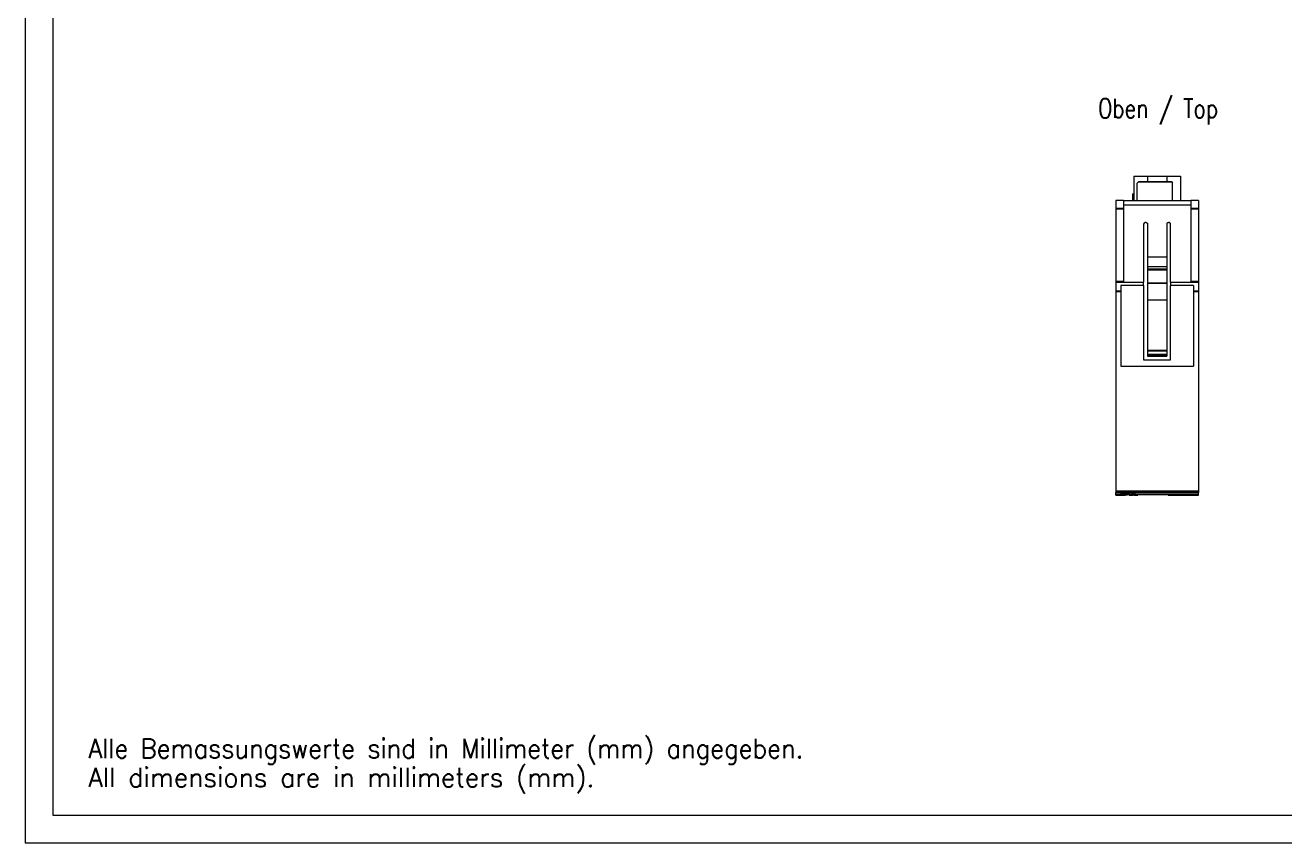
# Model space of a CAD drawing. Header units: millimetres. Extents: x 0 to 420, y 0 to 297.
# Drawn here: x 0 to 228.9, y 0 to 148.5 of the extents above; entities that cross this region are included whole.
import ezdxf

# ---------------------------------------------------------------- set-up
doc = ezdxf.new("R2010")
doc.units = ezdxf.units.MM
for name, color, linetype in [('1', 7, 'Continuous'), ('106', 7, 'Continuous'), ('201', 7, 'Continuous')]:
    doc.layers.add(name, color=color, linetype=linetype)
doc.styles.add('blockfont', font='simplex.shx')
doc.styles.add('latin_extended', font='simplex.shx')

msp = doc.modelspace()

# ---------------------------------------------------------------- linework, layer by layer
at = {"layer": '1', "color": 7, "linetype": 'Continuous', "lineweight": 13}
for p, q in [((201.43, 121.05), (201.43, 116.65)), ((201.43, 121.05), (203.9, 121.05)), ((202.21, 120), (201.96, 119.75)), ((201.96, 119.75), (201.96, 116.65)), ((202.31, 120.1), (202.21, 120)), ((208.41, 120), (202.21, 120)), ((202.31, 120.1), (208.31, 120.1)), ((203.9, 121.05), (207.41, 121.05)), ((203.9, 121.05), (203.9, 120.1)), ((207.41, 121.05), (209.88, 121.05)), ((207.41, 121.05), (207.41, 120.1)), ((208.31, 120.1), (208.41, 120)), ((208.41, 120), (208.41, 116.65)), ((209.88, 121.05), (209.88, 116.65)), ((201.16, 117.9), (201.16, 116.9)), ((201.16, 117.9), (201.43, 117.9)), ((201.16, 116.9), (201.43, 116.9)), ((201.16, 116.9), (201.16, 116.65)), ((198.16, 116.65), (198.16, 115.15)), ((199.56, 116.65), (198.16, 116.65)), ((198.16, 115.15), (198.16, 101.92)), ((199.56, 116.65), (199.56, 115.86)), ((199.56, 116.65), (211.76, 116.65)), ((199.56, 115.86), (199.56, 101.85)), ((199.56, 115.86), (211.76, 115.86)), ((213.16, 116.65), (211.76, 116.65)), ((211.76, 116.65), (211.76, 115.86)), ((211.76, 115.86), (211.76, 101.85)), ((213.16, 116.65), (213.16, 115.15)), ((213.16, 115.15), (213.16, 101.92)), ((203.21, 112.35), (203.21, 101.85)), ((203.55, 112.65), (203.51, 112.65)), ((203.88, 112.55), (203.78, 112.55)), ((203.88, 112.55), (203.88, 106.35)), ((207.44, 112.55), (207.44, 106.35)), ((207.53, 112.55), (207.44, 112.55)), ((207.8, 112.65), (207.76, 112.65)), ((208.1, 101.85), (208.1, 112.35)), ((203.88, 106.35), (203.88, 104.6)), ((207.44, 106.35), (203.88, 106.35)), ((207.44, 106.35), (207.44, 104.6)), ((203.88, 104.6), (203.88, 104.2)), ((207.44, 104.6), (203.88, 104.6)), ((203.88, 104.2), (203.88, 103.98)), ((207.44, 104.2), (203.88, 104.2)), ((203.88, 103.98), (203.88, 101.64)), ((207.44, 103.98), (203.88, 103.98)), ((207.44, 104.6), (207.44, 104.2)), ((207.44, 104.2), (207.44, 103.98)), ((207.44, 103.98), (207.44, 101.64)), ((198.16, 101.92), (198.16, 101.78)), ((199.56, 101.92), (198.16, 101.92)), ((198.16, 101.78), (198.16, 100.15)), ((203.21, 101.78), (198.16, 101.78)), ((199.07, 101.2), (199.07, 100.15)), ((203.21, 101.2), (199.07, 101.2)), ((199.56, 101.85), (203.21, 101.85)), ((203.21, 101.78), (203.21, 101.85)), ((203.21, 101.2), (203.21, 101.78)), ((203.21, 101.2), (203.21, 87.75)), ((203.88, 101.64), (203.88, 101.59)), ((207.44, 101.64), (203.88, 101.64)), ((203.88, 101.59), (203.88, 98.54)), ((207.44, 101.59), (203.88, 101.59)), ((207.44, 101.64), (207.44, 101.59)), ((207.44, 101.59), (207.44, 98.54)), ((208.1, 101.85), (211.76, 101.85)), ((208.1, 101.85), (208.1, 101.78)), ((213.16, 101.78), (208.1, 101.78)), ((208.1, 101.78), (208.1, 101.2)), ((212.24, 101.2), (208.1, 101.2)), ((208.1, 87.75), (208.1, 101.2)), ((213.16, 101.92), (211.76, 101.92)), ((212.24, 101.2), (212.24, 100.15)), ((213.16, 101.92), (213.16, 101.78)), ((213.16, 101.78), (213.16, 100.15)), ((198.16, 100.15), (198.16, 63.87)), ((199.07, 100.15), (199.07, 86.6)), ((203.88, 98.54), (203.88, 89.33)), ((207.44, 98.54), (203.88, 98.54)), ((207.44, 98.54), (207.44, 89.33)), ((212.24, 100.15), (212.24, 86.6)), ((213.16, 100.15), (213.16, 63.87)), ((213.17, 97.45), (213.16, 97.45)), ((213.16, 96.9), (213.17, 96.9)), ((203.88, 89.33), (203.88, 88.61)), ((207.44, 89.33), (207.44, 88.61)), ((203.21, 87.75), (208.1, 87.75)), ((203.88, 88.61), (203.88, 88.38)), ((203.88, 88.38), (207.44, 88.38)), ((207.44, 88.61), (207.44, 88.38)), ((199.07, 86.6), (212.24, 86.6)), ((213.17, 82.79), (213.16, 82.79)), ((213.16, 82.25), (213.17, 82.25)), ((213.16, 63.87), (198.16, 63.87)), ((198.16, 63.87), (198.16, 63.64)), ((198.16, 63.4), (198.16, 63.64)), ((199.15, 63.64), (198.16, 63.64)), ((198.16, 63.15), (198.16, 63.4)), ((198.16, 63.4), (199.11, 63.4)), ((198.16, 63.15), (199.86, 63.15)), ((199.11, 63.35), (199.11, 63.49)), ((200.21, 63.49), (199.11, 63.49)), ((200.21, 63.35), (199.11, 63.35)), ((199.11, 63.14), (199.11, 63.15)), ((200.21, 63.14), (199.11, 63.14)), ((199.15, 63.62), (199.15, 63.66)), ((199.15, 63.56), (199.15, 63.62)), ((199.26, 63.56), (199.15, 63.56)), ((199.26, 63.62), (199.26, 63.6)), ((199.26, 63.59), (199.26, 63.56)), ((199.27, 63.72), (199.27, 63.82)), ((199.73, 63.66), (199.73, 63.72)), ((199.81, 63.67), (199.81, 63.72)), ((199.86, 63.15), (199.86, 63.35)), ((211.45, 63.21), (199.86, 63.21)), ((199.95, 63.67), (199.95, 63.71)), ((199.97, 63.61), (199.97, 63.67)), ((200.1, 63.64), (199.97, 63.64)), ((200.05, 63.71), (200.05, 63.82)), ((200.05, 63.67), (200.05, 63.71)), ((200.3, 63.71), (200.1, 63.71)), ((200.1, 63.61), (200.1, 63.71)), ((200.1, 63.6), (200.1, 63.61)), ((200.1, 63.61), (200.3, 63.61)), ((200.3, 63.6), (200.1, 63.6)), ((200.21, 63.35), (200.21, 63.49)), ((200.21, 63.4), (213.16, 63.4)), ((200.21, 63.14), (200.21, 63.21)), ((200.3, 63.62), (200.3, 63.72)), ((200.33, 63.72), (200.3, 63.72)), ((200.3, 63.61), (200.3, 63.62)), ((200.3, 63.62), (200.41, 63.62)), ((200.47, 63.83), (200.33, 63.83)), ((200.33, 63.73), (200.33, 63.83)), ((200.33, 63.66), (200.33, 63.73)), ((200.33, 63.73), (200.47, 63.73)), ((200.44, 63.66), (200.33, 63.66)), ((200.41, 63.62), (200.41, 63.66)), ((200.41, 63.62), (200.41, 63.61)), ((200.41, 63.61), (200.68, 63.61)), ((200.68, 63.6), (200.41, 63.6)), ((200.43, 63.57), (200.43, 63.58)), ((200.44, 63.72), (200.44, 63.66)), ((200.54, 63.71), (200.44, 63.71)), ((200.47, 63.73), (200.47, 63.83)), ((200.47, 63.57), (200.47, 63.6)), ((200.55, 63.14), (200.55, 63.21)), ((200.55, 63.14), (201.33, 63.14)), ((200.68, 63.61), (200.68, 63.69)), ((200.68, 63.61), (200.68, 63.6)), ((200.69, 63.57), (200.69, 63.67)), ((200.72, 63.56), (200.72, 63.66)), ((200.91, 63.64), (200.72, 63.64)), ((200.73, 63.7), (200.73, 63.8)), ((200.91, 63.62), (200.91, 63.72)), ((200.91, 63.56), (200.91, 63.62)), ((201.02, 63.56), (200.91, 63.56)), ((201.1, 63.66), (200.94, 63.66)), ((201.02, 63.66), (201.02, 63.77)), ((201.02, 63.62), (201.02, 63.6)), ((201.02, 63.59), (201.02, 63.56)), ((201.33, 63.14), (201.33, 63.21)), ((201.36, 63.19), (201.36, 63.21)), ((201.38, 63.17), (201.38, 63.21)), ((201.39, 63.16), (201.39, 63.21)), ((201.4, 63.14), (201.4, 63.21)), ((201.48, 63.14), (201.48, 63.21)), ((201.72, 63.83), (201.57, 63.83)), ((201.57, 63.73), (201.57, 63.83)), ((201.57, 63.73), (201.72, 63.73)), ((201.6, 63.66), (201.6, 63.72)), ((201.72, 63.66), (201.6, 63.66)), ((201.72, 63.73), (201.72, 63.83)), ((201.72, 63.73), (201.72, 63.66)), ((201.73, 63.61), (201.73, 63.71)), ((213.16, 63.64), (201.73, 63.64)), ((201.78, 63.15), (201.78, 63.21)), ((202.07, 63.14), (202.07, 63.21)), ((202.14, 63.14), (202.14, 63.21)), ((202.17, 63.16), (202.17, 63.21)), ((207.65, 63.21), (207.65, 63.14)), ((207.65, 63.14), (212.15, 63.14)), ((210.05, 63.67), (210.05, 63.77)), ((210.06, 63.81), (210.06, 63.71)), ((210.16, 63.67), (210.16, 63.7)), ((210.5, 63.7), (210.5, 63.72)), ((210.88, 63.71), (210.88, 63.81)), ((210.92, 63.68), (210.92, 63.78)), ((211.1, 63.83), (212.15, 63.83)), ((211.1, 63.73), (211.1, 63.83)), ((211.1, 63.73), (211.1, 63.72)), ((212.15, 63.73), (211.1, 63.73)), ((211.1, 63.72), (211.56, 63.72)), ((211.46, 63.38), (211.46, 63.4)), ((211.46, 63.38), (211.46, 63.15)), ((211.46, 63.15), (213.16, 63.15)), ((211.56, 63.72), (211.56, 63.66)), ((211.56, 63.66), (211.68, 63.66)), ((211.68, 63.66), (211.68, 63.72)), ((211.68, 63.72), (212.15, 63.72)), ((212.15, 63.73), (212.15, 63.83)), ((212.15, 63.72), (212.15, 63.73)), ((212.15, 63.15), (212.15, 63.14)), ((212.16, 63.4), (212.16, 63.4)), ((213.16, 63.87), (213.16, 63.64)), ((213.16, 63.4), (213.16, 63.64)), ((213.16, 63.15), (213.16, 63.4))]:
    msp.add_line(p, q, dxfattribs=at)
at = {"layer": '1', "color": 7, "linetype": 'Continuous', "lineweight": 25}
for p, q in [((199.56, 115.15), (198.16, 115.15)), ((213.16, 115.15), (211.76, 115.15)), ((199.07, 100.15), (198.16, 100.15)), ((213.16, 100.15), (212.24, 100.15)), ((207.44, 89.33), (203.88, 89.33)), ((207.44, 88.61), (203.88, 88.61)), ((201.47, 63.62), (201.47, 63.7)), ((210.09, 63.72), (210.09, 63.82))]:
    msp.add_line(p, q, dxfattribs=at)
at = {"layer": '1', "color": 7, "linetype": 'Continuous', "lineweight": 13}
msp.add_arc((203.51, 112.35), 0.3, 90, 180, dxfattribs=at)
for centre, major_axis, ratio, start_param, end_param in [((191, 1229.41), (4.77, -1166.36), 0.46292, 0.010578, 0.011133), ((212.5, 1242.69), (-4.78, -1179.64), 0.452815, 6.27207, 6.272622), ((194.95, 791.11), (-0.4, -728.06), 0.590526, 0.017669, 0.017728), ((193.65, 781.61), (-733.82, -18.53), 0.978744, 1.570341, 1.571295)]:
    msp.add_ellipse(centre, major_axis=major_axis, ratio=ratio, start_param=start_param, end_param=end_param, dxfattribs=at)
for points, knots in [([(203.78, 112.55), (203.77, 112.55), (203.76, 112.56), (203.75, 112.58), (203.74, 112.58), (203.71, 112.6), (203.69, 112.61), (203.67, 112.62), (203.66, 112.63), (203.64, 112.64), (203.63, 112.64), (203.61, 112.64), (203.59, 112.64), (203.57, 112.65), (203.56, 112.65), (203.55, 112.65)], [0, 0, 0, 0, 0.125, 0.125, 0.25, 0.25, 0.5, 0.5, 0.625, 0.625, 0.75, 0.75, 0.875, 0.875, 1, 1, 1, 1]), ([(207.76, 112.65), (207.75, 112.65), (207.74, 112.65), (207.72, 112.64), (207.71, 112.64), (207.67, 112.64), (207.65, 112.63), (207.63, 112.62), (207.62, 112.61), (207.6, 112.6), (207.59, 112.59), (207.57, 112.58), (207.56, 112.58), (207.55, 112.56), (207.54, 112.55), (207.53, 112.55)], [0, 0, 0, 0, 0.125, 0.125, 0.25, 0.25, 0.5, 0.5, 0.625, 0.625, 0.75, 0.75, 0.875, 0.875, 1, 1, 1, 1]), ([(208.1, 112.35), (208.1, 112.36), (208.1, 112.37), (208.09, 112.39), (208.09, 112.4), (208.09, 112.41), (208.09, 112.42), (208.08, 112.44), (208.08, 112.45), (208.07, 112.48), (208.06, 112.5), (208.03, 112.53), (208.02, 112.54), (208, 112.57), (207.99, 112.57), (207.98, 112.58), (207.97, 112.59), (207.95, 112.61), (207.93, 112.62), (207.9, 112.63), (207.89, 112.63), (207.87, 112.64), (207.86, 112.64), (207.84, 112.64), (207.82, 112.65), (207.8, 112.65)], [0, 0, 0, 0, 0.0625, 0.0625, 0.125, 0.125, 0.1875, 0.1875, 0.25, 0.25, 0.375, 0.375, 0.5, 0.5, 0.5625, 0.5625, 0.625, 0.625, 0.75, 0.75, 0.8125, 0.8125, 0.875, 0.875, 1, 1, 1, 1]), ([(199.27, 63.82), (199.25, 63.82), (199.23, 63.82), (199.21, 63.82), (199.2, 63.82), (199.19, 63.82), (199.18, 63.81), (199.17, 63.81), (199.16, 63.81), (199.16, 63.81), (199.15, 63.81), (199.15, 63.81), (199.15, 63.81), (199.15, 63.8), (199.15, 63.8), (199.15, 63.8), (199.15, 63.8), (199.15, 63.8), (199.15, 63.8), (199.15, 63.8)], [0, 0, 0, 0, 0.209919, 0.209919, 0.314878, 0.314878, 0.419837, 0.419837, 0.629756, 0.629756, 0.734715, 0.734715, 0.839675, 0.839675, 0.892154, 0.892154, 0.944634, 0.944634, 1, 1, 1, 1]), ([(199.15, 63.7), (199.15, 63.7), (199.15, 63.7), (199.15, 63.7), (199.15, 63.7), (199.15, 63.7), (199.15, 63.7), (199.15, 63.71), (199.15, 63.71), (199.16, 63.71), (199.17, 63.71), (199.18, 63.71), (199.19, 63.71), (199.2, 63.72), (199.21, 63.72), (199.22, 63.72), (199.23, 63.72), (199.25, 63.72), (199.26, 63.72), (199.27, 63.72)], [0, 0, 0, 0, 0.057641, 0.057641, 0.109994, 0.109994, 0.162348, 0.162348, 0.371761, 0.371761, 0.581174, 0.581174, 0.68588, 0.68588, 0.790587, 0.790587, 0.895293, 0.895293, 1, 1, 1, 1]), ([(199.54, 63.66), (199.51, 63.66), (199.47, 63.66), (199.43, 63.66), (199.42, 63.66), (199.4, 63.66), (199.39, 63.66), (199.37, 63.66), (199.35, 63.66), (199.33, 63.66), (199.33, 63.66), (199.31, 63.66), (199.3, 63.66), (199.28, 63.66), (199.27, 63.67), (199.26, 63.67), (199.25, 63.67), (199.24, 63.67), (199.24, 63.67), (199.23, 63.67), (199.22, 63.67), (199.2, 63.67), (199.19, 63.67), (199.17, 63.67), (199.17, 63.68), (199.16, 63.68), (199.16, 63.68), (199.16, 63.68), (199.15, 63.68), (199.15, 63.68), (199.15, 63.68), (199.15, 63.69), (199.15, 63.69), (199.15, 63.69), (199.15, 63.69), (199.15, 63.69)], [0, 0, 0, 0, 0.113572, 0.113572, 0.141965, 0.141965, 0.170358, 0.170358, 0.227144, 0.227144, 0.255537, 0.255537, 0.28393, 0.28393, 0.340716, 0.340716, 0.369108, 0.369108, 0.397501, 0.397501, 0.454287, 0.454287, 0.567859, 0.567859, 0.624645, 0.624645, 0.681431, 0.681431, 0.795003, 0.795003, 0.851789, 0.851789, 0.908575, 0.908575, 1, 1, 1, 1]), ([(199.15, 63.62), (199.24, 63.62), (199.36, 63.62), (199.48, 63.62), (199.52, 63.62), (199.53, 63.62), (199.55, 63.62), (199.56, 63.62), (199.6, 63.62), (199.62, 63.62), (199.66, 63.62), (199.67, 63.62), (199.69, 63.62), (199.7, 63.62), (199.72, 63.62)], [0, 0, 0, 0, 0.5, 0.625, 0.625, 0.6875, 0.6875, 0.75, 0.75, 0.875, 0.875, 0.9375, 0.9375, 1, 1, 1, 1]), ([(199.49, 63.72), (199.47, 63.72), (199.46, 63.72), (199.43, 63.72), (199.42, 63.72), (199.41, 63.72), (199.4, 63.72), (199.38, 63.72), (199.36, 63.72), (199.34, 63.72), (199.34, 63.72), (199.33, 63.72), (199.32, 63.72), (199.31, 63.72), (199.3, 63.71), (199.29, 63.71), (199.29, 63.71), (199.28, 63.71), (199.28, 63.71), (199.27, 63.71), (199.27, 63.71), (199.27, 63.71), (199.26, 63.71), (199.26, 63.7), (199.26, 63.7), (199.26, 63.7), (199.26, 63.7), (199.26, 63.7), (199.26, 63.7), (199.26, 63.69), (199.26, 63.69), (199.26, 63.69), (199.26, 63.68), (199.26, 63.68), (199.27, 63.68), (199.27, 63.68), (199.27, 63.68), (199.28, 63.68), (199.28, 63.68), (199.29, 63.67), (199.29, 63.67), (199.3, 63.67), (199.3, 63.67), (199.31, 63.67), (199.31, 63.67), (199.32, 63.67), (199.32, 63.67), (199.34, 63.67), (199.35, 63.67), (199.36, 63.67), (199.37, 63.67), (199.38, 63.67), (199.39, 63.67), (199.4, 63.67), (199.41, 63.67), (199.43, 63.67), (199.44, 63.67), (199.46, 63.67), (199.48, 63.66), (199.51, 63.66), (199.52, 63.66), (199.54, 63.66), (199.57, 63.66), (199.59, 63.66), (199.63, 63.66), (199.65, 63.66), (199.69, 63.66), (199.71, 63.66), (199.73, 63.66)], [0, 0, 0, 0, 0.03125, 0.03125, 0.046875, 0.046875, 0.0625, 0.0625, 0.09375, 0.09375, 0.109375, 0.109375, 0.125, 0.125, 0.15625, 0.15625, 0.1875, 0.1875, 0.21875, 0.21875, 0.25, 0.25, 0.28125, 0.28125, 0.296875, 0.296875, 0.3125, 0.3125, 0.375, 0.5, 0.53125, 0.53125, 0.5625, 0.5625, 0.625, 0.625, 0.65625, 0.65625, 0.6875, 0.6875, 0.703125, 0.703125, 0.71875, 0.71875, 0.734375, 0.734375, 0.75, 0.75, 0.78125, 0.78125, 0.796875, 0.796875, 0.8125, 0.8125, 0.828125, 0.828125, 0.84375, 0.84375, 0.875, 0.875, 0.890625, 0.890625, 0.90625, 0.9375, 0.9375, 0.96875, 0.96875, 1, 1, 1, 1]), ([(199.84, 63.61), (199.83, 63.61), (199.81, 63.61), (199.79, 63.62), (199.79, 63.62), (199.78, 63.62), (199.77, 63.62), (199.76, 63.62), (199.75, 63.62), (199.73, 63.62), (199.71, 63.62), (199.69, 63.62), (199.68, 63.62), (199.65, 63.62), (199.64, 63.62), (199.62, 63.62), (199.61, 63.62), (199.6, 63.62), (199.58, 63.62), (199.56, 63.62), (199.54, 63.62), (199.53, 63.62), (199.52, 63.62), (199.51, 63.62), (199.48, 63.62), (199.4, 63.62), (199.32, 63.62), (199.26, 63.62)], [0, 0, 0, 0, 0.125, 0.125, 0.15625, 0.15625, 0.1875, 0.1875, 0.25, 0.25, 0.3125, 0.3125, 0.375, 0.375, 0.4375, 0.4375, 0.46875, 0.46875, 0.5, 0.5625, 0.5625, 0.59375, 0.59375, 0.625, 0.625, 0.75, 1, 1, 1, 1]), ([(199.72, 63.62), (199.74, 63.62), (199.77, 63.62), (199.8, 63.62), (199.82, 63.62), (199.83, 63.62), (199.84, 63.62), (199.85, 63.62), (199.86, 63.62), (199.88, 63.62), (199.9, 63.62), (199.92, 63.62), (199.93, 63.62), (199.94, 63.61), (199.95, 63.61), (199.95, 63.61), (199.96, 63.61), (199.96, 63.61), (199.97, 63.61), (199.97, 63.61), (199.97, 63.61), (199.97, 63.61), (199.97, 63.61), (199.96, 63.61), (199.96, 63.6), (199.96, 63.6), (199.95, 63.6), (199.95, 63.6), (199.94, 63.6), (199.93, 63.6), (199.92, 63.6), (199.9, 63.6), (199.88, 63.6), (199.84, 63.6), (199.83, 63.6), (199.81, 63.6), (199.78, 63.6), (199.76, 63.59), (199.73, 63.59), (199.72, 63.59), (199.68, 63.59), (199.65, 63.59), (199.6, 63.59), (199.59, 63.59), (199.56, 63.59), (199.55, 63.59), (199.52, 63.59), (199.52, 63.59), (199.5, 63.59), (199.48, 63.59), (199.4, 63.59), (199.32, 63.59), (199.26, 63.59)], [0, 0, 0, 0, 0.0625, 0.0625, 0.09375, 0.09375, 0.109375, 0.109375, 0.125, 0.125, 0.1875, 0.1875, 0.21875, 0.21875, 0.25, 0.25, 0.28125, 0.28125, 0.3125, 0.3125, 0.375, 0.375, 0.390625, 0.390625, 0.40625, 0.40625, 0.4375, 0.4375, 0.46875, 0.46875, 0.5, 0.5, 0.5625, 0.5625, 0.59375, 0.59375, 0.625, 0.65625, 0.65625, 0.6875, 0.6875, 0.75, 0.75, 0.78125, 0.78125, 0.8125, 0.8125, 0.828125, 0.828125, 0.84375, 0.875, 1, 1, 1, 1]), ([(199.26, 63.6), (199.34, 63.6), (199.42, 63.6), (199.5, 63.6), (199.52, 63.6), (199.53, 63.6), (199.55, 63.6), (199.57, 63.6), (199.61, 63.6), (199.62, 63.6), (199.65, 63.6), (199.66, 63.6), (199.68, 63.6), (199.68, 63.6), (199.71, 63.6), (199.72, 63.6), (199.75, 63.6), (199.75, 63.6), (199.77, 63.6), (199.77, 63.6), (199.79, 63.6), (199.8, 63.6), (199.82, 63.6), (199.83, 63.6), (199.84, 63.6), (199.85, 63.6), (199.85, 63.61), (199.85, 63.61), (199.85, 63.61)], [0, 0, 0, 0, 0.316181, 0.355703, 0.355703, 0.395226, 0.395226, 0.474271, 0.474271, 0.553316, 0.553316, 0.592839, 0.592839, 0.632361, 0.632361, 0.711406, 0.711406, 0.750929, 0.750929, 0.790451, 0.790451, 0.869496, 0.869496, 0.948542, 0.948542, 0.988064, 0.988064, 1, 1, 1, 1]), ([(200.05, 63.82), (200.04, 63.82), (200.03, 63.82), (200.01, 63.82), (200, 63.82), (199.99, 63.82), (199.98, 63.82), (199.97, 63.82), (199.95, 63.82), (199.94, 63.82), (199.92, 63.82), (199.9, 63.82), (199.88, 63.83), (199.87, 63.83), (199.85, 63.83), (199.84, 63.83), (199.79, 63.83), (199.75, 63.83), (199.7, 63.83), (199.69, 63.83), (199.67, 63.83), (199.67, 63.83), (199.64, 63.83), (199.62, 63.83), (199.56, 63.83), (199.52, 63.83), (199.47, 63.83), (199.46, 63.83), (199.44, 63.83), (199.43, 63.83), (199.4, 63.83), (199.38, 63.83), (199.36, 63.82), (199.35, 63.82), (199.33, 63.82), (199.32, 63.82), (199.3, 63.82), (199.29, 63.82), (199.27, 63.82)], [0, 0, 0, 0, 0.125, 0.125, 0.15625, 0.15625, 0.1875, 0.21875, 0.21875, 0.25, 0.25, 0.3125, 0.3125, 0.34375, 0.34375, 0.375, 0.375, 0.5, 0.5, 0.53125, 0.53125, 0.5625, 0.5625, 0.625, 0.625, 0.75, 0.75, 0.78125, 0.78125, 0.8125, 0.8125, 0.875, 0.875, 0.90625, 0.90625, 0.9375, 0.9375, 1, 1, 1, 1]), ([(199.27, 63.72), (199.3, 63.72), (199.33, 63.72), (199.37, 63.72), (199.38, 63.73), (199.4, 63.73), (199.41, 63.73), (199.44, 63.73), (199.46, 63.73), (199.49, 63.73), (199.5, 63.73), (199.52, 63.73), (199.53, 63.73), (199.56, 63.73), (199.58, 63.73), (199.61, 63.73), (199.63, 63.73), (199.67, 63.73), (199.69, 63.73), (199.73, 63.73), (199.75, 63.73), (199.78, 63.73), (199.79, 63.73), (199.81, 63.73), (199.82, 63.73), (199.85, 63.73), (199.87, 63.73), (199.89, 63.72), (199.9, 63.72), (199.92, 63.72), (199.94, 63.72), (199.96, 63.72), (199.98, 63.72), (199.99, 63.72), (200, 63.72), (200.01, 63.72), (200.02, 63.72), (200.03, 63.72), (200.03, 63.72), (200.04, 63.72), (200.05, 63.72), (200.05, 63.71)], [0, 0, 0, 0, 0.125, 0.125, 0.15625, 0.15625, 0.1875, 0.1875, 0.25, 0.25, 0.28125, 0.28125, 0.3125, 0.3125, 0.375, 0.375, 0.4375, 0.4375, 0.5, 0.5, 0.5625, 0.5625, 0.59375, 0.59375, 0.625, 0.625, 0.6875, 0.6875, 0.71875, 0.71875, 0.75, 0.8125, 0.8125, 0.84375, 0.84375, 0.875, 0.90625, 0.90625, 0.9375, 0.9375, 1, 1, 1, 1]), ([(199.85, 63.72), (199.84, 63.72), (199.82, 63.72), (199.8, 63.72), (199.78, 63.72), (199.75, 63.72), (199.74, 63.72), (199.71, 63.72), (199.69, 63.72), (199.66, 63.72), (199.64, 63.72), (199.61, 63.72), (199.6, 63.72), (199.55, 63.72), (199.52, 63.72), (199.49, 63.72)], [0, 0, 0, 0, 0.125, 0.125, 0.25, 0.25, 0.375, 0.375, 0.5, 0.5, 0.625, 0.625, 0.75, 0.75, 1, 1, 1, 1]), ([(200.05, 63.67), (200.04, 63.67), (200.03, 63.67), (200.01, 63.67), (200.01, 63.67), (199.99, 63.67), (199.98, 63.67), (199.96, 63.66), (199.94, 63.66), (199.91, 63.66), (199.9, 63.66), (199.87, 63.66), (199.85, 63.66), (199.83, 63.66), (199.8, 63.66), (199.79, 63.66), (199.75, 63.66), (199.72, 63.66), (199.69, 63.66), (199.67, 63.66), (199.65, 63.66), (199.63, 63.66), (199.59, 63.66), (199.57, 63.66), (199.54, 63.66)], [0, 0, 0, 0, 0.125, 0.125, 0.1875, 0.1875, 0.25, 0.25, 0.375, 0.375, 0.4375, 0.4375, 0.5, 0.5625, 0.5625, 0.625, 0.625, 0.75, 0.75, 0.8125, 0.8125, 0.875, 0.875, 1, 1, 1, 1]), ([(199.73, 63.66), (199.74, 63.66), (199.76, 63.66), (199.79, 63.67), (199.8, 63.67), (199.81, 63.67)], [0, 0, 0, 0, 0.5, 0.5, 1, 1, 1, 1]), ([(199.81, 63.67), (199.83, 63.67), (199.84, 63.67), (199.87, 63.67), (199.87, 63.67), (199.88, 63.67), (199.89, 63.67), (199.9, 63.67), (199.91, 63.67), (199.92, 63.67), (199.92, 63.67), (199.93, 63.67), (199.94, 63.67), (199.95, 63.67)], [0, 0, 0, 0, 0.25, 0.25, 0.375, 0.375, 0.5, 0.5, 0.625, 0.625, 0.75, 0.75, 1, 1, 1, 1]), ([(199.86, 63.61), (199.86, 63.61), (199.86, 63.61), (199.86, 63.61), (199.86, 63.61), (199.86, 63.61), (199.85, 63.61), (199.84, 63.61), (199.84, 63.61)], [0, 0, 0, 0, 0.037999, 0.037999, 0.278499, 0.278499, 0.519, 1, 1, 1, 1]), ([(199.95, 63.71), (199.94, 63.71), (199.94, 63.72), (199.93, 63.72), (199.93, 63.72), (199.92, 63.72), (199.92, 63.72), (199.9, 63.72), (199.9, 63.72), (199.87, 63.72), (199.86, 63.72), (199.85, 63.72)], [0, 0, 0, 0, 0.25, 0.25, 0.375, 0.375, 0.5, 0.5, 0.75, 0.75, 1, 1, 1, 1]), ([(200.72, 63.56), (200.7, 63.56), (200.67, 63.56), (200.63, 63.56), (200.62, 63.56), (200.59, 63.56), (200.58, 63.56), (200.55, 63.56), (200.53, 63.56), (200.51, 63.56), (200.49, 63.56), (200.47, 63.56), (200.46, 63.56), (200.45, 63.56), (200.44, 63.56), (200.42, 63.56), (200.41, 63.56), (200.4, 63.56), (200.39, 63.56), (200.38, 63.56), (200.36, 63.57), (200.35, 63.57), (200.34, 63.57), (200.34, 63.57), (200.33, 63.57), (200.33, 63.57), (200.32, 63.57), (200.32, 63.57), (200.31, 63.57), (200.31, 63.57), (200.31, 63.57), (200.31, 63.57), (200.31, 63.57), (200.3, 63.57), (200.3, 63.57), (200.3, 63.57), (200.3, 63.57), (200.3, 63.57), (200.3, 63.58), (200.3, 63.59), (200.3, 63.6)], [0, 0, 0, 0, 0.0625, 0.0625, 0.09375, 0.09375, 0.125, 0.125, 0.15625, 0.15625, 0.1875, 0.1875, 0.203125, 0.203125, 0.21875, 0.234375, 0.234375, 0.25, 0.25, 0.28125, 0.28125, 0.3125, 0.3125, 0.328125, 0.328125, 0.34375, 0.34375, 0.375, 0.375, 0.390625, 0.390625, 0.40625, 0.40625, 0.4375, 0.4375, 0.453125, 0.453125, 0.46875, 0.5, 1, 1, 1, 1]), ([(200.41, 63.6), (200.41, 63.6), (200.41, 63.59), (200.41, 63.58), (200.41, 63.58), (200.41, 63.58)], [0, 0, 0, 0, 0.662691, 0.994036, 1, 1, 1, 1]), ([(200.43, 63.57), (200.44, 63.57), (200.44, 63.57), (200.45, 63.57), (200.46, 63.57), (200.47, 63.57)], [0, 0, 0, 0, 0.5, 0.5, 1, 1, 1, 1]), ([(200.73, 63.68), (200.7, 63.69), (200.68, 63.69), (200.64, 63.69), (200.63, 63.69), (200.61, 63.7), (200.6, 63.7), (200.57, 63.7), (200.56, 63.7), (200.54, 63.71), (200.52, 63.71), (200.5, 63.71), (200.49, 63.71), (200.47, 63.71), (200.45, 63.71), (200.44, 63.72)], [0, 0, 0, 0, 0.25, 0.25, 0.375, 0.375, 0.5, 0.5, 0.625, 0.625, 0.75, 0.75, 0.875, 0.875, 1, 1, 1, 1]), ([(200.73, 63.8), (200.71, 63.8), (200.69, 63.8), (200.64, 63.81), (200.61, 63.81), (200.55, 63.82), (200.51, 63.82), (200.47, 63.83)], [0, 0, 0, 0, 0.278219, 0.278219, 0.556438, 0.556438, 1, 1, 1, 1]), ([(200.47, 63.57), (200.47, 63.57), (200.48, 63.57), (200.5, 63.57), (200.5, 63.57), (200.51, 63.57), (200.52, 63.57), (200.53, 63.57), (200.54, 63.57), (200.56, 63.57), (200.57, 63.57), (200.6, 63.57), (200.61, 63.57), (200.65, 63.57), (200.67, 63.57), (200.69, 63.57)], [0, 0, 0, 0, 0.125, 0.125, 0.1875, 0.1875, 0.25, 0.25, 0.375, 0.375, 0.5, 0.5, 0.75, 0.75, 1, 1, 1, 1]), ([(201.02, 63.77), (201.02, 63.77), (201.02, 63.77), (201.01, 63.77), (201.01, 63.77), (201, 63.77), (201, 63.77), (200.99, 63.77), (200.97, 63.77), (200.96, 63.77), (200.94, 63.77), (200.92, 63.78), (200.9, 63.78), (200.89, 63.78), (200.85, 63.78), (200.83, 63.79), (200.78, 63.79), (200.76, 63.79), (200.73, 63.8)], [0, 0, 0, 0, 0.015625, 0.015625, 0.03125, 0.0625, 0.0625, 0.125, 0.125, 0.25, 0.25, 0.375, 0.375, 0.5, 0.5, 0.75, 0.75, 1, 1, 1, 1]), ([(200.73, 63.7), (200.76, 63.69), (200.78, 63.69), (200.83, 63.69), (200.85, 63.68), (200.89, 63.68), (200.9, 63.68), (200.92, 63.68), (200.94, 63.67), (200.96, 63.67), (200.97, 63.67), (200.99, 63.67), (201, 63.67), (201, 63.67), (201.01, 63.67), (201.01, 63.67), (201.01, 63.67), (201.02, 63.67), (201.02, 63.67), (201.02, 63.66)], [0, 0, 0, 0, 0.25, 0.25, 0.5, 0.5, 0.625, 0.625, 0.75, 0.75, 0.875, 0.875, 0.9375, 0.9375, 0.96875, 0.96875, 0.984375, 0.984375, 1, 1, 1, 1]), ([(201.57, 63.83), (201.53, 63.82), (201.46, 63.81), (201.38, 63.8), (201.34, 63.8), (201.32, 63.8), (201.31, 63.8), (201.27, 63.79), (201.25, 63.79), (201.2, 63.79), (201.18, 63.78), (201.15, 63.78), (201.13, 63.78), (201.11, 63.78), (201.1, 63.77), (201.08, 63.77), (201.07, 63.77), (201.05, 63.77), (201.04, 63.77), (201.04, 63.77), (201.03, 63.77), (201.03, 63.77), (201.03, 63.77), (201.02, 63.77), (201.02, 63.77), (201.02, 63.77)], [0, 0, 0, 0, 0.25, 0.375, 0.4375, 0.4375, 0.5, 0.5, 0.625, 0.625, 0.75, 0.75, 0.8125, 0.8125, 0.875, 0.875, 0.9375, 0.9375, 0.96875, 0.96875, 0.984375, 0.984375, 0.992187, 0.992187, 1, 1, 1, 1]), ([(201.02, 63.66), (201.02, 63.67), (201.02, 63.67), (201.03, 63.67), (201.03, 63.67), (201.04, 63.67), (201.04, 63.67), (201.05, 63.67), (201.07, 63.67), (201.08, 63.67), (201.1, 63.67), (201.11, 63.68), (201.13, 63.68), (201.15, 63.68), (201.18, 63.68), (201.2, 63.69), (201.25, 63.69), (201.27, 63.69), (201.31, 63.7), (201.32, 63.7), (201.34, 63.7), (201.38, 63.7), (201.46, 63.71), (201.53, 63.72), (201.57, 63.73)], [0, 0, 0, 0, 0.007813, 0.007813, 0.015625, 0.03125, 0.03125, 0.0625, 0.0625, 0.125, 0.125, 0.1875, 0.1875, 0.25, 0.25, 0.375, 0.375, 0.5, 0.5, 0.5625, 0.5625, 0.625, 0.75, 1, 1, 1, 1]), ([(201.59, 63.61), (201.58, 63.61), (201.57, 63.61), (201.55, 63.62), (201.54, 63.62), (201.53, 63.62), (201.53, 63.62), (201.51, 63.62), (201.5, 63.62), (201.48, 63.62), (201.47, 63.62), (201.45, 63.62), (201.43, 63.62), (201.41, 63.62), (201.4, 63.62), (201.38, 63.62), (201.37, 63.62), (201.36, 63.62), (201.34, 63.62), (201.32, 63.62), (201.3, 63.62), (201.29, 63.62), (201.28, 63.62), (201.27, 63.62), (201.23, 63.62), (201.15, 63.62), (201.07, 63.62), (201.02, 63.62)], [0, 0, 0, 0, 0.125, 0.125, 0.15625, 0.15625, 0.1875, 0.1875, 0.25, 0.25, 0.3125, 0.3125, 0.375, 0.375, 0.4375, 0.4375, 0.46875, 0.46875, 0.5, 0.5625, 0.5625, 0.59375, 0.59375, 0.625, 0.625, 0.75, 1, 1, 1, 1]), ([(201.02, 63.6), (201.09, 63.6), (201.17, 63.6), (201.25, 63.6), (201.27, 63.6), (201.28, 63.6), (201.31, 63.6), (201.33, 63.6), (201.36, 63.6), (201.38, 63.6), (201.4, 63.6), (201.41, 63.6), (201.43, 63.6), (201.44, 63.6), (201.46, 63.6), (201.48, 63.6), (201.5, 63.6), (201.51, 63.6), (201.52, 63.6), (201.53, 63.6), (201.55, 63.6), (201.56, 63.6), (201.58, 63.6), (201.59, 63.6), (201.6, 63.6), (201.6, 63.6), (201.6, 63.61), (201.6, 63.61), (201.61, 63.61)], [0, 0, 0, 0, 0.316181, 0.355703, 0.355703, 0.395226, 0.395226, 0.474271, 0.474271, 0.553316, 0.553316, 0.592839, 0.592839, 0.632361, 0.632361, 0.711406, 0.711406, 0.750929, 0.750929, 0.790451, 0.790451, 0.869496, 0.869496, 0.948542, 0.948542, 0.988064, 0.988064, 1, 1, 1, 1]), ([(201.72, 63.6), (201.72, 63.6), (201.72, 63.6), (201.71, 63.6), (201.71, 63.6), (201.7, 63.6), (201.69, 63.6), (201.68, 63.6), (201.67, 63.6), (201.65, 63.6), (201.63, 63.6), (201.6, 63.6), (201.59, 63.6), (201.56, 63.6), (201.54, 63.6), (201.51, 63.59), (201.49, 63.59), (201.47, 63.59), (201.43, 63.59), (201.4, 63.59), (201.36, 63.59), (201.34, 63.59), (201.32, 63.59), (201.3, 63.59), (201.28, 63.59), (201.27, 63.59), (201.26, 63.59), (201.23, 63.59), (201.15, 63.59), (201.08, 63.59), (201.02, 63.59)], [0, 0, 0, 0, 0.010133, 0.010133, 0.062231, 0.062231, 0.11433, 0.11433, 0.166428, 0.166428, 0.270624, 0.270624, 0.322723, 0.322723, 0.374821, 0.426919, 0.426919, 0.479017, 0.479017, 0.583214, 0.583214, 0.635312, 0.635312, 0.68741, 0.68741, 0.71346, 0.71346, 0.739509, 0.791607, 1, 1, 1, 1]), ([(201.6, 63.72), (201.59, 63.72), (201.58, 63.71), (201.56, 63.71), (201.55, 63.71), (201.53, 63.71), (201.52, 63.71), (201.5, 63.7), (201.49, 63.7), (201.45, 63.7), (201.43, 63.7), (201.39, 63.69), (201.37, 63.69), (201.31, 63.68), (201.27, 63.68), (201.18, 63.67), (201.14, 63.66), (201.1, 63.66)], [0, 0, 0, 0, 0.0625, 0.0625, 0.125, 0.125, 0.1875, 0.1875, 0.25, 0.25, 0.375, 0.375, 0.5, 0.5, 0.75, 0.75, 1, 1, 1, 1]), ([(201.13, 63.62), (201.15, 63.62), (201.19, 63.62), (201.24, 63.62), (201.27, 63.62), (201.28, 63.62), (201.31, 63.62), (201.32, 63.62), (201.36, 63.62), (201.38, 63.62), (201.41, 63.62), (201.43, 63.62), (201.45, 63.62), (201.46, 63.62), (201.47, 63.62)], [0, 0, 0, 0, 0.181355, 0.386017, 0.386017, 0.488347, 0.488347, 0.590678, 0.590678, 0.795339, 0.795339, 0.897669, 0.897669, 1, 1, 1, 1]), ([(201.47, 63.62), (201.5, 63.62), (201.52, 63.62), (201.56, 63.62), (201.57, 63.62), (201.59, 63.62), (201.59, 63.62), (201.61, 63.62), (201.61, 63.62), (201.64, 63.62), (201.65, 63.62), (201.68, 63.62), (201.68, 63.62), (201.7, 63.61), (201.7, 63.61), (201.71, 63.61), (201.71, 63.61), (201.72, 63.61), (201.72, 63.61), (201.73, 63.61), (201.73, 63.61), (201.73, 63.61)], [0, 0, 0, 0, 0.181562, 0.181562, 0.272344, 0.272344, 0.317734, 0.317734, 0.363125, 0.363125, 0.544687, 0.544687, 0.635468, 0.635468, 0.726249, 0.726249, 0.817031, 0.817031, 0.907812, 0.907812, 1, 1, 1, 1]), ([(201.61, 63.61), (201.61, 63.61), (201.61, 63.61), (201.61, 63.61), (201.61, 63.61), (201.61, 63.61), (201.61, 63.61), (201.6, 63.61), (201.59, 63.61)], [0, 0, 0, 0, 0.037999, 0.037999, 0.278499, 0.278499, 0.519, 1, 1, 1, 1]), ([(210.05, 63.67), (210.06, 63.67), (210.08, 63.67), (210.11, 63.67), (210.12, 63.67), (210.14, 63.67), (210.16, 63.66), (210.18, 63.66), (210.19, 63.66), (210.2, 63.66), (210.21, 63.66), (210.23, 63.66), (210.26, 63.66), (210.29, 63.66), (210.31, 63.66), (210.32, 63.66), (210.35, 63.66), (210.37, 63.66), (210.41, 63.66), (210.43, 63.66), (210.46, 63.66), (210.47, 63.66), (210.49, 63.66), (210.52, 63.66), (210.55, 63.66), (210.57, 63.66), (210.58, 63.66), (210.6, 63.66), (210.61, 63.66), (210.64, 63.66), (210.66, 63.66), (210.69, 63.66), (210.71, 63.66), (210.74, 63.66), (210.76, 63.66), (210.79, 63.67), (210.8, 63.67), (210.83, 63.67), (210.84, 63.67), (210.85, 63.67), (210.86, 63.67), (210.87, 63.67), (210.87, 63.67), (210.89, 63.67), (210.89, 63.67), (210.9, 63.67), (210.9, 63.67), (210.91, 63.67), (210.91, 63.68), (210.92, 63.68), (210.92, 63.68), (210.92, 63.68), (210.92, 63.68), (210.92, 63.68), (210.92, 63.68), (210.91, 63.68), (210.91, 63.68), (210.9, 63.68), (210.9, 63.68), (210.88, 63.69), (210.88, 63.69), (210.88, 63.69), (210.87, 63.69), (210.85, 63.69), (210.83, 63.69), (210.8, 63.69), (210.8, 63.69), (210.78, 63.69), (210.77, 63.69), (210.75, 63.69), (210.72, 63.69), (210.68, 63.69), (210.65, 63.69), (210.65, 63.69), (210.63, 63.69), (210.58, 63.69), (210.54, 63.7), (210.5, 63.7)], [0, 0, 0, 0, 0.0625, 0.0625, 0.09375, 0.09375, 0.125, 0.125, 0.140625, 0.140625, 0.15625, 0.15625, 0.1875, 0.203125, 0.203125, 0.21875, 0.21875, 0.25, 0.25, 0.28125, 0.28125, 0.296875, 0.296875, 0.3125, 0.34375, 0.34375, 0.359375, 0.359375, 0.375, 0.375, 0.40625, 0.40625, 0.4375, 0.4375, 0.46875, 0.46875, 0.5, 0.5, 0.53125, 0.53125, 0.546875, 0.546875, 0.5625, 0.5625, 0.59375, 0.59375, 0.609375, 0.609375, 0.625, 0.625, 0.65625, 0.65625, 0.6875, 0.6875, 0.703125, 0.703125, 0.71875, 0.71875, 0.75, 0.75, 0.757813, 0.757813, 0.765625, 0.78125, 0.8125, 0.8125, 0.828125, 0.828125, 0.84375, 0.84375, 0.875, 0.90625, 0.90625, 0.921875, 0.921875, 0.9375, 1, 1, 1, 1]), ([(210.06, 63.81), (210.06, 63.81), (210.06, 63.81), (210.06, 63.81), (210.06, 63.81), (210.06, 63.81), (210.07, 63.81), (210.08, 63.82), (210.09, 63.82)], [0, 0, 0, 0, 0.153663, 0.153663, 0.365247, 0.365247, 0.576832, 1, 1, 1, 1]), ([(210.09, 63.72), (210.08, 63.72), (210.07, 63.71), (210.07, 63.71), (210.06, 63.71), (210.06, 63.71), (210.06, 63.71), (210.06, 63.71), (210.06, 63.71), (210.06, 63.71), (210.06, 63.71), (210.07, 63.71), (210.07, 63.71), (210.07, 63.71), (210.08, 63.7), (210.09, 63.7), (210.1, 63.7), (210.1, 63.7), (210.11, 63.7), (210.12, 63.7), (210.14, 63.7), (210.16, 63.7), (210.19, 63.7), (210.2, 63.7), (210.22, 63.7), (210.23, 63.7), (210.26, 63.7), (210.29, 63.7), (210.31, 63.7)], [0, 0, 0, 0, 0.125, 0.125, 0.1875, 0.1875, 0.25, 0.25, 0.375, 0.375, 0.40625, 0.40625, 0.4375, 0.4375, 0.5, 0.53125, 0.53125, 0.5625, 0.5625, 0.625, 0.625, 0.75, 0.75, 0.8125, 0.8125, 0.875, 0.875, 1, 1, 1, 1]), ([(210.09, 63.82), (210.11, 63.82), (210.13, 63.82), (210.16, 63.82), (210.17, 63.82), (210.19, 63.82), (210.2, 63.82), (210.22, 63.82), (210.24, 63.82), (210.27, 63.83), (210.28, 63.83), (210.3, 63.83), (210.31, 63.83), (210.34, 63.83), (210.36, 63.83), (210.4, 63.83), (210.42, 63.83), (210.46, 63.83), (210.48, 63.83), (210.52, 63.83), (210.53, 63.83), (210.55, 63.83), (210.56, 63.83), (210.59, 63.83), (210.61, 63.83), (210.64, 63.83), (210.65, 63.83), (210.67, 63.83), (210.68, 63.83), (210.71, 63.83), (210.73, 63.82), (210.76, 63.82), (210.78, 63.82), (210.8, 63.82), (210.82, 63.82), (210.83, 63.82), (210.84, 63.82), (210.85, 63.82), (210.85, 63.82), (210.86, 63.82), (210.87, 63.82), (210.88, 63.81)], [0, 0, 0, 0, 0.125, 0.125, 0.15625, 0.15625, 0.1875, 0.1875, 0.25, 0.25, 0.28125, 0.28125, 0.3125, 0.3125, 0.375, 0.375, 0.4375, 0.4375, 0.5, 0.5, 0.53125, 0.53125, 0.5625, 0.5625, 0.625, 0.625, 0.65625, 0.65625, 0.6875, 0.6875, 0.75, 0.75, 0.8125, 0.8125, 0.875, 0.875, 0.90625, 0.90625, 0.9375, 0.9375, 1, 1, 1, 1]), ([(210.88, 63.71), (210.87, 63.72), (210.85, 63.72), (210.82, 63.72), (210.82, 63.72), (210.8, 63.72), (210.8, 63.72), (210.78, 63.72), (210.76, 63.72), (210.74, 63.72), (210.73, 63.72), (210.71, 63.72), (210.7, 63.73), (210.68, 63.73), (210.66, 63.73), (210.62, 63.73), (210.59, 63.73), (210.55, 63.73), (210.53, 63.73), (210.5, 63.73), (210.49, 63.73), (210.46, 63.73), (210.43, 63.73), (210.4, 63.73), (210.36, 63.73), (210.34, 63.73), (210.31, 63.73), (210.3, 63.73), (210.28, 63.73), (210.25, 63.72), (210.22, 63.72), (210.2, 63.72), (210.19, 63.72), (210.17, 63.72), (210.15, 63.72), (210.13, 63.72), (210.11, 63.72), (210.11, 63.72), (210.1, 63.72), (210.1, 63.72), (210.09, 63.72)], [0, 0, 0, 0, 0.125, 0.125, 0.15625, 0.15625, 0.1875, 0.1875, 0.25, 0.25, 0.28125, 0.28125, 0.3125, 0.3125, 0.375, 0.375, 0.4375, 0.4375, 0.5, 0.5, 0.53125, 0.53125, 0.5625, 0.625, 0.625, 0.6875, 0.6875, 0.71875, 0.71875, 0.75, 0.8125, 0.8125, 0.84375, 0.84375, 0.875, 0.9375, 0.9375, 0.96875, 0.96875, 1, 1, 1, 1]), ([(210.31, 63.7), (210.34, 63.7), (210.38, 63.69), (210.43, 63.69), (210.46, 63.69), (210.47, 63.69), (210.52, 63.69), (210.55, 63.69), (210.59, 63.69), (210.6, 63.69), (210.61, 63.69), (210.62, 63.69), (210.64, 63.69), (210.66, 63.69), (210.68, 63.69), (210.68, 63.69), (210.7, 63.69), (210.71, 63.69), (210.72, 63.69), (210.73, 63.69), (210.74, 63.69), (210.74, 63.69), (210.76, 63.68), (210.76, 63.68), (210.77, 63.68), (210.78, 63.68), (210.78, 63.68), (210.79, 63.68), (210.79, 63.68), (210.8, 63.68), (210.8, 63.68), (210.8, 63.68), (210.81, 63.68), (210.81, 63.68), (210.81, 63.68), (210.81, 63.68), (210.8, 63.68), (210.8, 63.68), (210.79, 63.67), (210.79, 63.67), (210.77, 63.67), (210.77, 63.67), (210.75, 63.67), (210.74, 63.67), (210.72, 63.67), (210.71, 63.67), (210.68, 63.67), (210.67, 63.67), (210.65, 63.67), (210.64, 63.67), (210.63, 63.67), (210.62, 63.67), (210.6, 63.67), (210.59, 63.67), (210.58, 63.67), (210.57, 63.67), (210.55, 63.66), (210.53, 63.66), (210.5, 63.66), (210.48, 63.66), (210.43, 63.66), (210.39, 63.66), (210.35, 63.66), (210.34, 63.67), (210.33, 63.67), (210.32, 63.67), (210.3, 63.67), (210.28, 63.67), (210.25, 63.67), (210.24, 63.67), (210.22, 63.67), (210.22, 63.67), (210.21, 63.67), (210.2, 63.67), (210.18, 63.67), (210.17, 63.67), (210.16, 63.67)], [0, 0, 0, 0, 0.0625, 0.09375, 0.09375, 0.125, 0.125, 0.1875, 0.1875, 0.203125, 0.203125, 0.21875, 0.21875, 0.25, 0.25, 0.265625, 0.265625, 0.28125, 0.28125, 0.296875, 0.296875, 0.3125, 0.3125, 0.328125, 0.335937, 0.335937, 0.34375, 0.34375, 0.359375, 0.359375, 0.375, 0.390625, 0.390625, 0.40625, 0.40625, 0.4375, 0.4375, 0.46875, 0.46875, 0.5, 0.5, 0.53125, 0.53125, 0.5625, 0.5625, 0.59375, 0.59375, 0.625, 0.625, 0.640625, 0.640625, 0.65625, 0.65625, 0.671875, 0.671875, 0.6875, 0.6875, 0.71875, 0.71875, 0.75, 0.75, 0.8125, 0.8125, 0.828125, 0.828125, 0.84375, 0.84375, 0.875, 0.875, 0.90625, 0.90625, 0.921875, 0.921875, 0.9375, 0.9375, 1, 1, 1, 1]), ([(210.2, 63.71), (210.19, 63.71), (210.18, 63.71), (210.18, 63.71), (210.18, 63.71), (210.17, 63.71), (210.17, 63.71), (210.17, 63.71), (210.17, 63.71), (210.18, 63.71), (210.18, 63.71), (210.19, 63.71), (210.19, 63.71), (210.2, 63.72), (210.21, 63.72), (210.22, 63.72), (210.22, 63.72), (210.24, 63.72), (210.25, 63.72), (210.27, 63.72), (210.27, 63.72), (210.29, 63.72), (210.29, 63.72), (210.3, 63.72)], [0, 0, 0, 0, 0.125, 0.125, 0.1875, 0.1875, 0.25, 0.25, 0.375, 0.375, 0.5, 0.5, 0.625, 0.625, 0.6875, 0.6875, 0.75, 0.75, 0.875, 0.875, 0.9375, 0.9375, 1, 1, 1, 1]), ([(210.5, 63.7), (210.48, 63.7), (210.45, 63.7), (210.41, 63.7), (210.39, 63.7), (210.37, 63.7), (210.37, 63.7), (210.35, 63.7), (210.33, 63.7), (210.31, 63.7), (210.29, 63.7), (210.29, 63.7), (210.27, 63.7), (210.27, 63.7), (210.25, 63.7), (210.24, 63.7), (210.22, 63.7), (210.21, 63.7), (210.2, 63.71)], [0, 0, 0, 0, 0.25, 0.25, 0.375, 0.375, 0.4375, 0.4375, 0.5, 0.625, 0.625, 0.6875, 0.6875, 0.75, 0.75, 0.875, 0.875, 1, 1, 1, 1]), ([(210.3, 63.72), (210.32, 63.72), (210.34, 63.72), (210.36, 63.72), (210.38, 63.72), (210.39, 63.72), (210.41, 63.72), (210.42, 63.72), (210.43, 63.72), (210.44, 63.72), (210.47, 63.72), (210.49, 63.72), (210.51, 63.72), (210.52, 63.72), (210.54, 63.72), (210.56, 63.72), (210.57, 63.72), (210.59, 63.72), (210.6, 63.72), (210.61, 63.72), (210.62, 63.72), (210.64, 63.72), (210.65, 63.72), (210.66, 63.72), (210.67, 63.72), (210.68, 63.72), (210.69, 63.72), (210.69, 63.72)], [0, 0, 0, 0, 0.125, 0.1875, 0.1875, 0.25, 0.25, 0.3125, 0.3125, 0.375, 0.375, 0.5, 0.5, 0.5625, 0.5625, 0.625, 0.6875, 0.6875, 0.75, 0.75, 0.8125, 0.8125, 0.875, 0.875, 0.9375, 0.9375, 1, 1, 1, 1]), ([(210.69, 63.72), (210.7, 63.72), (210.71, 63.72), (210.73, 63.72), (210.73, 63.72), (210.74, 63.72), (210.74, 63.72), (210.75, 63.72), (210.75, 63.71), (210.76, 63.71), (210.77, 63.71), (210.77, 63.71)], [0, 0, 0, 0, 0.25, 0.25, 0.5, 0.5, 0.625, 0.625, 0.75, 0.75, 1, 1, 1, 1])]:
    msp.add_open_spline(points, degree=3, knots=knots, dxfattribs=at)
for points, degree in [([(199.15, 63.82), (199.15, 63.66)], 1), ([(200.42, 63.57), (200.42, 63.57), (200.42, 63.57), (200.43, 63.57)], 3), ([(200.47, 63.73), (200.56, 63.72), (200.65, 63.71), (200.73, 63.7)], 3), ([(200.94, 63.66), (200.87, 63.67), (200.8, 63.68), (200.73, 63.68)], 3)]:
    msp.add_open_spline(points, degree=degree, dxfattribs=at)
for points, weights in [([(200.05, 63.71), (200, 63.71), (199.95, 63.71)], [0.500002561248, 0.499997438752, 0.500002561248]), ([(199.95, 63.67), (200, 63.67), (200.05, 63.67)], [0.499999957665, 0.500000042335, 0.499999957665]), ([(200.72, 63.66), (200.7, 63.67), (200.69, 63.67)], [0.500000018623, 0.499999981377, 0.500000018623]), ([(200.69, 63.57), (200.7, 63.57), (200.72, 63.56)], [0.500000012592, 0.499999987408, 0.500000012592]), ([(201.4, 63.14), (201.44, 63.14), (201.48, 63.14)], [0.499999975251, 0.500000024749, 0.499999975251]), ([(202.07, 63.14), (202.11, 63.14), (202.14, 63.14)], [0.499999983529, 0.500000016471, 0.499999983529]), ([(210.16, 63.67), (210.11, 63.67), (210.05, 63.67)], [0.500000042212, 0.499999957788, 0.500000042212]), ([(210.77, 63.71), (210.82, 63.71), (210.88, 63.71)], [0.50000126375, 0.49999873625, 0.50000126375])]:
    msp.add_rational_spline(points, weights, degree=2, dxfattribs=at)
at = {"layer": '201', "color": 7, "linetype": 'Continuous', "lineweight": 18}
for p, q in [((0, 297), (0, 0)), ((5, 292), (5, 5)), ((5, 5), (415, 5)), ((0, 0), (420, 0))]:
    msp.add_line(p, q, dxfattribs=at)

# ---------------------------------------------------------------- texts
at = {"layer": '106', "color": 7, "linetype": 'Continuous', "lineweight": 18, "insert": (194.93, 130.48), "char_height": 3.5, "attachment_point": 7, "line_spacing_factor": 0.963855, "style": 'latin_extended'}
msp.add_mtext('\\W0.7814;Oben / Top ', dxfattribs=at)
at = {"layer": '201', "color": 7, "linetype": 'Continuous', "lineweight": 13, "char_height": 3.5, "attachment_point": 7, "line_spacing_factor": 0.903614, "style": 'blockfont'}
for s, insert in [('\\W0.9312;Alle Bemassungswerte sind in Millimeter (mm) angegeben.', (11.46, 14.22)), ('\\W0.9686;All dimensions are in millimeters (mm).', (11.46, 8.97))]:
    msp.add_mtext(s, dxfattribs=dict(at, insert=insert))

doc.saveas('drawing.dxf')
